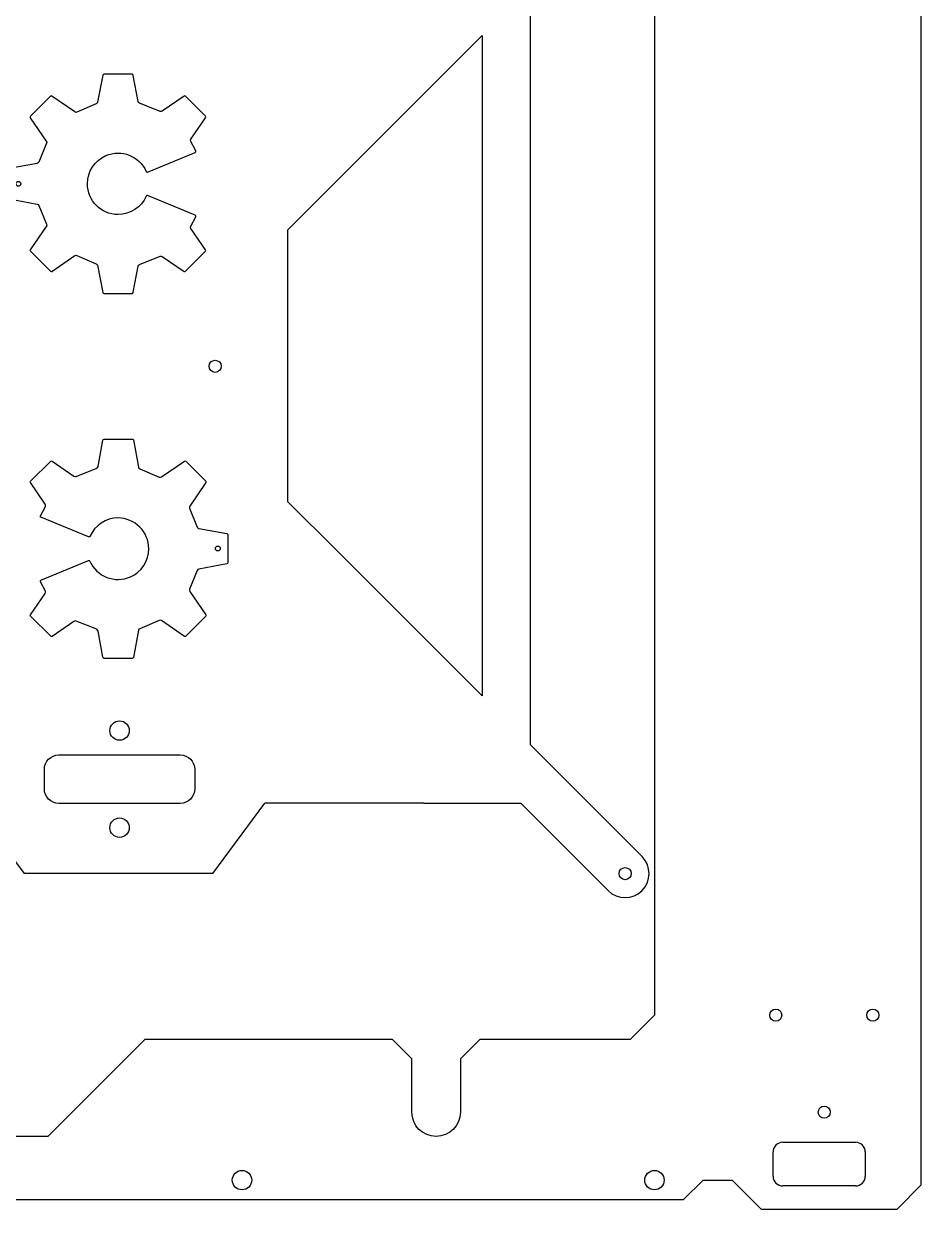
# Model space of a CAD drawing. Header units: inches. Extents: x -77 to 293, y -45 to 325.
# Drawn here: x 107.9 to 293, y -45.1 to 199.1 of the extents above; entities that cross this region are included whole.
import ezdxf

# ---------------------------------------------------------------- set-up
doc = ezdxf.new("R2010")
doc.units = ezdxf.units.IN
doc.header["$MEASUREMENT"] = 0

# ---------------------------------------------------------------- blocks, each defined once
blk = doc.blocks.new('block 9')
at = {"color": 1, "lineweight": 25}
blk.add_open_spline([(150.04, 90.94), (150.04, 90.94), (150.04, 93.83), (150.04, 93.83), (150.04, 93.94), (149.96, 94.04), (149.85, 94.06), (149.85, 94.06), (144.07, 95.13), (144.07, 95.13), (143.92, 95.16), (143.79, 95.27), (143.73, 95.41), (143.73, 95.41), (142.15, 99.28), (142.15, 99.28), (142.09, 99.42), (142.1, 99.59), (142.19, 99.72), (142.19, 99.72), (145.51, 104.55), (145.51, 104.55), (145.57, 104.64), (145.56, 104.76), (145.48, 104.84), (145.48, 104.84), (141.35, 108.96), (141.35, 108.96), (141.28, 109.04), (141.15, 109.05), (141.06, 108.99), (141.06, 108.99), (136.32, 105.74), (136.32, 105.74), (136.19, 105.65), (136.02, 105.63), (135.87, 105.69), (135.87, 105.69), (131.89, 107.4), (131.89, 107.4), (131.75, 107.46), (131.65, 107.58), (131.62, 107.72), (131.62, 107.72), (130.57, 113.34), (130.57, 113.34), (130.54, 113.46), (130.42, 113.54), (130.29, 113.52), (130.29, 113.52), (124.51, 113.52), (124.51, 113.52), (124.39, 113.51), (124.29, 113.4), (124.28, 113.27), (124.28, 113.27), (123.28, 107.89), (123.28, 107.89), (123.25, 107.73), (123.14, 107.6), (122.99, 107.54), (122.99, 107.54), (118.75, 105.84), (118.75, 105.84), (118.61, 105.79), (118.44, 105.8), (118.31, 105.89), (118.31, 105.89), (113.8, 108.99), (113.8, 108.99), (113.71, 109.05), (113.59, 109.04), (113.51, 108.96), (113.51, 108.96), (109.38, 104.84), (109.38, 104.84), (109.3, 104.76), (109.29, 104.64), (109.35, 104.55), (109.35, 104.55), (112.39, 100.13), (112.39, 100.13), (112.48, 99.99), (112.49, 99.8), (112.41, 99.65), (112.41, 99.65), (111.39, 97.73), (111.39, 97.73), (111.33, 97.62), (111.37, 97.48), (111.48, 97.42), (111.49, 97.42), (111.5, 97.41), (111.5, 97.41), (111.5, 97.41), (121.3, 93.36), (121.3, 93.36), (121.41, 93.31), (121.55, 93.36), (121.6, 93.48), (122.6, 95.78), (124.88, 97.27), (127.39, 97.27), (130.89, 97.27), (133.72, 94.43), (133.72, 90.94), (133.72, 88.42), (132.23, 86.15), (129.93, 85.14), (126.73, 83.74), (123, 85.2), (121.6, 88.4), (121.55, 88.51), (121.41, 88.57), (121.3, 88.52), (121.3, 88.52), (111.5, 84.46), (111.5, 84.46), (111.39, 84.42), (111.33, 84.28), (111.38, 84.17), (111.38, 84.16), (111.39, 84.15), (111.39, 84.15), (111.39, 84.15), (112.41, 82.23), (112.41, 82.23), (112.49, 82.08), (112.48, 81.89), (112.39, 81.74), (112.39, 81.74), (109.35, 77.33), (109.35, 77.33), (109.29, 77.24), (109.3, 77.12), (109.38, 77.04), (109.38, 77.04), (113.51, 72.91), (113.51, 72.91), (113.59, 72.83), (113.71, 72.82), (113.8, 72.88), (113.8, 72.88), (118.31, 75.98), (118.31, 75.98), (118.44, 76.07), (118.61, 76.09), (118.75, 76.03), (118.75, 76.03), (122.99, 74.34), (122.99, 74.34), (123.14, 74.28), (123.25, 74.14), (123.28, 73.99), (123.28, 73.99), (124.28, 68.6), (124.28, 68.6), (124.29, 68.47), (124.39, 68.37), (124.51, 68.35), (124.51, 68.35), (130.29, 68.35), (130.29, 68.35), (130.42, 68.34), (130.54, 68.42), (130.57, 68.54), (130.57, 68.54), (131.62, 74.15), (131.62, 74.15), (131.65, 74.3), (131.75, 74.42), (131.89, 74.47), (131.89, 74.47), (135.87, 76.18), (135.87, 76.18), (136.02, 76.25), (136.19, 76.23), (136.32, 76.14), (136.32, 76.14), (141.06, 72.89), (141.06, 72.89), (141.15, 72.82), (141.28, 72.83), (141.35, 72.91), (141.35, 72.91), (145.48, 77.04), (145.48, 77.04), (145.56, 77.12), (145.57, 77.24), (145.51, 77.33), (145.51, 77.33), (142.19, 82.16), (142.19, 82.16), (142.1, 82.29), (142.09, 82.45), (142.15, 82.6), (142.15, 82.6), (143.73, 86.46), (143.73, 86.46), (143.79, 86.61), (143.92, 86.72), (144.07, 86.74), (144.07, 86.74), (149.85, 87.82), (149.85, 87.82), (149.96, 87.84), (150.04, 87.93), (150.04, 88.04), (150.04, 88.04), (150.04, 90.94), (150.04, 90.94)], degree=3, knots=[0, 0, 0, 0, 1, 1, 1, 2, 2, 2, 3, 3, 3, 4, 4, 4, 5, 5, 5, 6, 6, 6, 7, 7, 7, 8, 8, 8, 9, 9, 9, 10, 10, 10, 11, 11, 11, 12, 12, 12, 13, 13, 13, 14, 14, 14, 15, 15, 15, 16, 16, 16, 17, 17, 17, 18, 18, 18, 19, 19, 19, 20, 20, 20, 21, 21, 21, 22, 22, 22, 23, 23, 23, 24, 24, 24, 25, 25, 25, 26, 26, 26, 27, 27, 27, 28, 28, 28, 29, 29, 29, 30, 30, 30, 31, 31, 31, 32, 32, 32, 33, 33, 33, 34, 34, 34, 35, 35, 35, 36, 36, 36, 37, 37, 37, 38, 38, 38, 39, 39, 39, 40, 40, 40, 41, 41, 41, 42, 42, 42, 43, 43, 43, 44, 44, 44, 45, 45, 45, 46, 46, 46, 47, 47, 47, 48, 48, 48, 49, 49, 49, 50, 50, 50, 51, 51, 51, 52, 52, 52, 53, 53, 53, 54, 54, 54, 55, 55, 55, 56, 56, 56, 57, 57, 57, 58, 58, 58, 59, 59, 59, 60, 60, 60, 61, 61, 61, 62, 62, 62, 63, 63, 63, 64, 64, 64, 65, 65, 65, 66, 66, 66, 67, 67, 67, 68, 68, 68, 69, 69, 69, 70, 70, 70, 70], dxfattribs=at)
blk = doc.blocks.new('block 8')
blk.add_blockref('block 9', (0, 0))
blk = doc.blocks.new('block 7')
blk.add_blockref('block 8', (0, 0))
blk = doc.blocks.new('block 6')
blk.add_blockref('block 7', (0, 0))
blk = doc.blocks.new('block 5')
blk.add_blockref('block 6', (0, 0))
blk = doc.blocks.new('block 4')
blk.add_blockref('block 5', (0, 0))
blk = doc.blocks.new('block 3')
blk.add_blockref('block 4', (0, 0))
blk = doc.blocks.new('block 16')
at = {"color": 1, "lineweight": 25}
blk.add_lwpolyline([(212.4, 50.52), (212.4, 206.53)], dxfattribs=at)
blk = doc.blocks.new('block 15')
blk.add_blockref('block 16', (0, 0))
blk = doc.blocks.new('block 14')
blk.add_blockref('block 15', (0, 0))
blk = doc.blocks.new('block 13')
blk.add_blockref('block 14', (0, 0))
blk = doc.blocks.new('block 12')
blk.add_blockref('block 13', (0, 0))
blk = doc.blocks.new('block 11')
blk.add_blockref('block 12', (0, 0))
blk = doc.blocks.new('block 10')
blk.add_blockref('block 11', (0, 0))
blk = doc.blocks.new('block 163')
at = {"color": 1, "lineweight": 25}
blk.add_lwpolyline([(190.4, 38.52), (210.4, 38.52)], dxfattribs=at)
blk = doc.blocks.new('block 162')
blk.add_blockref('block 163', (0, 0))
blk = doc.blocks.new('block 161')
blk.add_blockref('block 162', (0, 0))
blk = doc.blocks.new('block 160')
blk.add_blockref('block 161', (0, 0))
blk = doc.blocks.new('block 159')
blk.add_blockref('block 160', (0, 0))
blk = doc.blocks.new('block 158')
blk.add_blockref('block 159', (0, 0))
blk = doc.blocks.new('block 157')
blk.add_blockref('block 158', (0, 0))
blk = doc.blocks.new('block 170')
at = {"color": 1, "lineweight": 25}
blk.add_lwpolyline([(210.4, 38.52), (228.4, 20.52)], dxfattribs=at)
blk = doc.blocks.new('block 169')
blk.add_blockref('block 170', (0, 0))
blk = doc.blocks.new('block 168')
blk.add_blockref('block 169', (0, 0))
blk = doc.blocks.new('block 167')
blk.add_blockref('block 168', (0, 0))
blk = doc.blocks.new('block 166')
blk.add_blockref('block 167', (0, 0))
blk = doc.blocks.new('block 165')
blk.add_blockref('block 166', (0, 0))
blk = doc.blocks.new('block 164')
blk.add_blockref('block 165', (0, 0))
blk = doc.blocks.new('block 177')
at = {"color": 1, "lineweight": 25}
blk.add_open_spline([(228.4, 20.52), (230.33, 18.59), (233.47, 18.59), (235.4, 20.52), (237.33, 22.45), (237.33, 25.59), (235.4, 27.52)], degree=3, knots=[0, 0, 0, 0, 1, 1, 1, 2, 2, 2, 2], dxfattribs=at)
blk = doc.blocks.new('block 176')
blk.add_blockref('block 177', (0, 0))
blk = doc.blocks.new('block 175')
blk.add_blockref('block 176', (0, 0))
blk = doc.blocks.new('block 174')
blk.add_blockref('block 175', (0, 0))
blk = doc.blocks.new('block 173')
blk.add_blockref('block 174', (0, 0))
blk = doc.blocks.new('block 172')
blk.add_blockref('block 173', (0, 0))
blk = doc.blocks.new('block 171')
blk.add_blockref('block 172', (0, 0))
blk = doc.blocks.new('block 184')
at = {"color": 1, "lineweight": 25}
blk.add_lwpolyline([(235.4, 27.52), (212.4, 50.52)], dxfattribs=at)
blk = doc.blocks.new('block 183')
blk.add_blockref('block 184', (0, 0))
blk = doc.blocks.new('block 182')
blk.add_blockref('block 183', (0, 0))
blk = doc.blocks.new('block 181')
blk.add_blockref('block 182', (0, 0))
blk = doc.blocks.new('block 180')
blk.add_blockref('block 181', (0, 0))
blk = doc.blocks.new('block 179')
blk.add_blockref('block 180', (0, 0))
blk = doc.blocks.new('block 178')
blk.add_blockref('block 179', (0, 0))
blk = doc.blocks.new('block 191')
at = {"color": 1, "lineweight": 25}
blk.add_lwpolyline([(212.4, 50.52), (212.4, 206.53)], dxfattribs=at)
blk = doc.blocks.new('block 190')
blk.add_blockref('block 191', (0, 0))
blk = doc.blocks.new('block 189')
blk.add_blockref('block 190', (0, 0))
blk = doc.blocks.new('block 188')
blk.add_blockref('block 189', (0, 0))
blk = doc.blocks.new('block 187')
blk.add_blockref('block 188', (0, 0))
blk = doc.blocks.new('block 186')
blk.add_blockref('block 187', (0, 0))
blk = doc.blocks.new('block 185')
blk.add_blockref('block 186', (0, 0))
blk = doc.blocks.new('block 198')
at = {"color": 1, "lineweight": 25}
blk.add_lwpolyline([(97.15, 38.52), (108.03, 24.02)], dxfattribs=at)
blk = doc.blocks.new('block 197')
blk.add_blockref('block 198', (0, 0))
blk = doc.blocks.new('block 196')
blk.add_blockref('block 197', (0, 0))
blk = doc.blocks.new('block 195')
blk.add_blockref('block 196', (0, 0))
blk = doc.blocks.new('block 194')
blk.add_blockref('block 195', (0, 0))
blk = doc.blocks.new('block 193')
blk.add_blockref('block 194', (0, 0))
blk = doc.blocks.new('block 192')
blk.add_blockref('block 193', (0, 0))
blk = doc.blocks.new('block 205')
at = {"color": 1, "lineweight": 25}
blk.add_lwpolyline([(146.9, 24.02), (108.03, 24.02)], dxfattribs=at)
blk = doc.blocks.new('block 204')
blk.add_blockref('block 205', (0, 0))
blk = doc.blocks.new('block 203')
blk.add_blockref('block 204', (0, 0))
blk = doc.blocks.new('block 202')
blk.add_blockref('block 203', (0, 0))
blk = doc.blocks.new('block 201')
blk.add_blockref('block 202', (0, 0))
blk = doc.blocks.new('block 200')
blk.add_blockref('block 201', (0, 0))
blk = doc.blocks.new('block 199')
blk.add_blockref('block 200', (0, 0))
blk = doc.blocks.new('block 212')
at = {"color": 1, "lineweight": 25}
blk.add_lwpolyline([(190.4, 38.52), (157.65, 38.52)], dxfattribs=at)
blk = doc.blocks.new('block 211')
blk.add_blockref('block 212', (0, 0))
blk = doc.blocks.new('block 210')
blk.add_blockref('block 211', (0, 0))
blk = doc.blocks.new('block 209')
blk.add_blockref('block 210', (0, 0))
blk = doc.blocks.new('block 208')
blk.add_blockref('block 209', (0, 0))
blk = doc.blocks.new('block 207')
blk.add_blockref('block 208', (0, 0))
blk = doc.blocks.new('block 206')
blk.add_blockref('block 207', (0, 0))
blk = doc.blocks.new('block 226')
at = {"color": 1, "lineweight": 25}
blk.add_lwpolyline([(146.9, 24.02), (157.65, 38.52)], dxfattribs=at)
blk = doc.blocks.new('block 225')
blk.add_blockref('block 226', (0, 0))
blk = doc.blocks.new('block 224')
blk.add_blockref('block 225', (0, 0))
blk = doc.blocks.new('block 223')
blk.add_blockref('block 224', (0, 0))
blk = doc.blocks.new('block 222')
blk.add_blockref('block 223', (0, 0))
blk = doc.blocks.new('block 221')
blk.add_blockref('block 222', (0, 0))
blk = doc.blocks.new('block 220')
blk.add_blockref('block 221', (0, 0))
blk = doc.blocks.new('block 247')
at = {"color": 1, "lineweight": 25}
blk.add_open_spline([(112.21, 45.48), (112.21, 45.48), (112.21, 41.48), (112.21, 41.48), (112.21, 39.83), (113.55, 38.48), (115.21, 38.48), (115.21, 38.48), (140.21, 38.48), (140.21, 38.48), (141.86, 38.48), (143.21, 39.83), (143.21, 41.48), (143.21, 41.48), (143.21, 45.48), (143.21, 45.48), (143.21, 47.14), (141.86, 48.48), (140.21, 48.48), (140.21, 48.48), (115.21, 48.48), (115.21, 48.48), (113.55, 48.48), (112.21, 47.14), (112.21, 45.48)], degree=3, knots=[0, 0, 0, 0, 1, 1, 1, 2, 2, 2, 3, 3, 3, 4, 4, 4, 5, 5, 5, 6, 6, 6, 7, 7, 7, 8, 8, 8, 8], dxfattribs=at)
blk = doc.blocks.new('block 246')
blk.add_blockref('block 247', (0, 0))
blk = doc.blocks.new('block 245')
blk.add_blockref('block 246', (0, 0))
blk = doc.blocks.new('block 244')
blk.add_blockref('block 245', (0, 0))
blk = doc.blocks.new('block 243')
blk.add_blockref('block 244', (0, 0))
blk = doc.blocks.new('block 242')
blk.add_blockref('block 243', (0, 0))
blk = doc.blocks.new('block 241')
blk.add_blockref('block 242', (0, 0))
blk = doc.blocks.new('block 261')
at = {"color": 1, "lineweight": 25}
blk.add_open_spline([(231.9, 22.77), (232.59, 22.77), (233.15, 23.33), (233.15, 24.02), (233.15, 24.71), (232.59, 25.27), (231.9, 25.27), (231.21, 25.27), (230.65, 24.71), (230.65, 24.02), (230.65, 23.33), (231.21, 22.77), (231.9, 22.77)], degree=3, knots=[0, 0, 0, 0, 1, 1, 1, 2, 2, 2, 3, 3, 3, 4, 4, 4, 4], dxfattribs=at)
blk = doc.blocks.new('block 260')
blk.add_blockref('block 261', (0, 0))
blk = doc.blocks.new('block 259')
blk.add_blockref('block 260', (0, 0))
blk = doc.blocks.new('block 258')
blk.add_blockref('block 259', (0, 0))
blk = doc.blocks.new('block 257')
blk.add_blockref('block 258', (0, 0))
blk = doc.blocks.new('block 256')
blk.add_blockref('block 257', (0, 0))
blk = doc.blocks.new('block 255')
blk.add_blockref('block 256', (0, 0))
blk = doc.blocks.new('block 268')
at = {"color": 1, "lineweight": 25}
blk.add_open_spline([(147.4, 127.27), (148.09, 127.27), (148.65, 127.83), (148.65, 128.52), (148.65, 129.21), (148.09, 129.77), (147.4, 129.77), (146.71, 129.77), (146.15, 129.21), (146.15, 128.52), (146.15, 127.83), (146.71, 127.27), (147.4, 127.27)], degree=3, knots=[0, 0, 0, 0, 1, 1, 1, 2, 2, 2, 3, 3, 3, 4, 4, 4, 4], dxfattribs=at)
blk = doc.blocks.new('block 267')
blk.add_blockref('block 268', (0, 0))
blk = doc.blocks.new('block 266')
blk.add_blockref('block 267', (0, 0))
blk = doc.blocks.new('block 265')
blk.add_blockref('block 266', (0, 0))
blk = doc.blocks.new('block 264')
blk.add_blockref('block 265', (0, 0))
blk = doc.blocks.new('block 263')
blk.add_blockref('block 264', (0, 0))
blk = doc.blocks.new('block 262')
blk.add_blockref('block 263', (0, 0))
blk = doc.blocks.new('block 298')
at = {"color": 7, "lineweight": 25}
blk.add_open_spline([(127.71, 35.48), (126.6, 35.48), (125.71, 34.59), (125.71, 33.48), (125.71, 32.38), (126.6, 31.48), (127.71, 31.48), (128.81, 31.48), (129.71, 32.38), (129.71, 33.48), (129.71, 34.59), (128.81, 35.48), (127.71, 35.48)], degree=3, knots=[0, 0, 0, 0, 1, 1, 1, 2, 2, 2, 3, 3, 3, 4, 4, 4, 4], dxfattribs=at)
blk = doc.blocks.new('block 297')
blk.add_blockref('block 298', (0, 0))
blk = doc.blocks.new('block 296')
blk.add_blockref('block 297', (0, 0))
blk = doc.blocks.new('block 295')
blk.add_blockref('block 296', (0, 0))
blk = doc.blocks.new('block 294')
blk.add_blockref('block 295', (0, 0))
blk = doc.blocks.new('block 293')
blk.add_blockref('block 294', (0, 0))
blk = doc.blocks.new('block 292')
blk.add_blockref('block 293', (0, 0))
blk = doc.blocks.new('block 305')
at = {"color": 7, "lineweight": 25}
blk.add_open_spline([(127.71, 55.48), (126.6, 55.48), (125.71, 54.59), (125.71, 53.48), (125.71, 52.38), (126.6, 51.48), (127.71, 51.48), (128.81, 51.48), (129.71, 52.38), (129.71, 53.48), (129.71, 54.59), (128.81, 55.48), (127.71, 55.48)], degree=3, knots=[0, 0, 0, 0, 1, 1, 1, 2, 2, 2, 3, 3, 3, 4, 4, 4, 4], dxfattribs=at)
blk = doc.blocks.new('block 304')
blk.add_blockref('block 305', (0, 0))
blk = doc.blocks.new('block 303')
blk.add_blockref('block 304', (0, 0))
blk = doc.blocks.new('block 302')
blk.add_blockref('block 303', (0, 0))
blk = doc.blocks.new('block 301')
blk.add_blockref('block 302', (0, 0))
blk = doc.blocks.new('block 300')
blk.add_blockref('block 301', (0, 0))
blk = doc.blocks.new('block 299')
blk.add_blockref('block 300', (0, 0))
blk = doc.blocks.new('block 291')
for name in ['block 299', 'block 292']:
    blk.add_blockref(name, (0, 0))
blk = doc.blocks.new('block 290')
blk.add_blockref('block 291', (0, 0))
blk = doc.blocks.new('block 345')
at = {"color": 1, "lineweight": 25}
blk.add_open_spline([(104.76, 166.11), (104.76, 166.11), (104.76, 169), (104.76, 169), (104.76, 169.11), (104.84, 169.21), (104.95, 169.23), (104.95, 169.23), (110.73, 170.3), (110.73, 170.3), (110.88, 170.33), (111.01, 170.44), (111.07, 170.59), (111.07, 170.59), (112.66, 174.45), (112.66, 174.45), (112.72, 174.59), (112.7, 174.76), (112.61, 174.89), (112.61, 174.89), (109.29, 179.72), (109.29, 179.72), (109.23, 179.81), (109.24, 179.93), (109.32, 180.01), (109.32, 180.01), (113.45, 184.13), (113.45, 184.13), (113.52, 184.21), (113.65, 184.22), (113.74, 184.16), (113.74, 184.16), (118.48, 180.91), (118.48, 180.91), (118.61, 180.82), (118.78, 180.8), (118.93, 180.86), (118.93, 180.86), (122.91, 182.57), (122.91, 182.57), (123.05, 182.63), (123.15, 182.75), (123.18, 182.9), (123.18, 182.9), (124.23, 188.51), (124.23, 188.51), (124.27, 188.63), (124.39, 188.71), (124.51, 188.69), (124.51, 188.69), (130.29, 188.69), (130.29, 188.69), (130.42, 188.68), (130.51, 188.57), (130.52, 188.45), (130.52, 188.45), (131.53, 183.06), (131.53, 183.06), (131.56, 182.9), (131.66, 182.77), (131.81, 182.71), (131.81, 182.71), (136.05, 181.02), (136.05, 181.02), (136.19, 180.96), (136.36, 180.98), (136.49, 181.06), (136.49, 181.06), (141, 184.16), (141, 184.16), (141.09, 184.22), (141.22, 184.21), (141.29, 184.13), (141.29, 184.13), (145.42, 180.01), (145.42, 180.01), (145.5, 179.93), (145.51, 179.81), (145.45, 179.72), (145.45, 179.72), (142.41, 175.3), (142.41, 175.3), (142.32, 175.16), (142.31, 174.97), (142.39, 174.82), (142.39, 174.82), (143.41, 172.9), (143.41, 172.9), (143.42, 172.89), (143.42, 172.89), (143.42, 172.88), (143.47, 172.76), (143.41, 172.63), (143.3, 172.58), (143.3, 172.58), (133.5, 168.53), (133.5, 168.53), (133.39, 168.48), (133.25, 168.53), (133.21, 168.65), (131.8, 171.85), (128.07, 173.31), (124.87, 171.91), (122.57, 170.9), (121.08, 168.62), (121.08, 166.11), (121.08, 162.61), (123.91, 159.78), (127.41, 159.78), (129.92, 159.78), (132.2, 161.27), (133.21, 163.57), (133.25, 163.68), (133.39, 163.74), (133.5, 163.69), (133.5, 163.69), (143.3, 159.64), (143.3, 159.64), (143.3, 159.63), (143.31, 159.63), (143.32, 159.63), (143.43, 159.57), (143.47, 159.43), (143.41, 159.32), (143.41, 159.32), (142.39, 157.4), (142.39, 157.4), (142.31, 157.25), (142.32, 157.06), (142.41, 156.92), (142.41, 156.92), (145.45, 152.5), (145.45, 152.5), (145.51, 152.41), (145.5, 152.29), (145.42, 152.21), (145.42, 152.21), (141.29, 148.08), (141.29, 148.08), (141.22, 148.01), (141.09, 147.99), (141, 148.06), (141, 148.06), (136.49, 151.15), (136.49, 151.15), (136.36, 151.24), (136.19, 151.26), (136.05, 151.2), (136.05, 151.2), (131.81, 149.51), (131.81, 149.51), (131.66, 149.45), (131.56, 149.32), (131.53, 149.16), (131.53, 149.16), (130.52, 143.77), (130.52, 143.77), (130.51, 143.64), (130.42, 143.54), (130.29, 143.53), (130.29, 143.53), (124.51, 143.53), (124.51, 143.53), (124.39, 143.51), (124.27, 143.59), (124.23, 143.71), (124.23, 143.71), (123.18, 149.32), (123.18, 149.32), (123.15, 149.47), (123.05, 149.59), (122.91, 149.65), (122.91, 149.65), (118.93, 151.35), (118.93, 151.35), (118.78, 151.42), (118.61, 151.4), (118.48, 151.31), (118.48, 151.31), (113.74, 148.06), (113.74, 148.06), (113.65, 147.99), (113.52, 148.01), (113.45, 148.08), (113.45, 148.08), (109.32, 152.21), (109.32, 152.21), (109.24, 152.29), (109.23, 152.41), (109.29, 152.5), (109.29, 152.5), (112.61, 157.33), (112.61, 157.33), (112.7, 157.46), (112.72, 157.62), (112.66, 157.77), (112.66, 157.77), (111.07, 161.63), (111.07, 161.63), (111.01, 161.78), (110.88, 161.89), (110.73, 161.92), (110.73, 161.92), (104.95, 162.99), (104.95, 162.99), (104.84, 163.01), (104.76, 163.1), (104.76, 163.21), (104.76, 163.21), (104.76, 166.11), (104.76, 166.11)], degree=3, knots=[0, 0, 0, 0, 1, 1, 1, 2, 2, 2, 3, 3, 3, 4, 4, 4, 5, 5, 5, 6, 6, 6, 7, 7, 7, 8, 8, 8, 9, 9, 9, 10, 10, 10, 11, 11, 11, 12, 12, 12, 13, 13, 13, 14, 14, 14, 15, 15, 15, 16, 16, 16, 17, 17, 17, 18, 18, 18, 19, 19, 19, 20, 20, 20, 21, 21, 21, 22, 22, 22, 23, 23, 23, 24, 24, 24, 25, 25, 25, 26, 26, 26, 27, 27, 27, 28, 28, 28, 29, 29, 29, 30, 30, 30, 31, 31, 31, 32, 32, 32, 33, 33, 33, 34, 34, 34, 35, 35, 35, 36, 36, 36, 37, 37, 37, 38, 38, 38, 39, 39, 39, 40, 40, 40, 41, 41, 41, 42, 42, 42, 43, 43, 43, 44, 44, 44, 45, 45, 45, 46, 46, 46, 47, 47, 47, 48, 48, 48, 49, 49, 49, 50, 50, 50, 51, 51, 51, 52, 52, 52, 53, 53, 53, 54, 54, 54, 55, 55, 55, 56, 56, 56, 57, 57, 57, 58, 58, 58, 59, 59, 59, 60, 60, 60, 61, 61, 61, 62, 62, 62, 63, 63, 63, 64, 64, 64, 65, 65, 65, 66, 66, 66, 67, 67, 67, 68, 68, 68, 69, 69, 69, 70, 70, 70, 70], dxfattribs=at)
blk = doc.blocks.new('block 344')
blk.add_blockref('block 345', (0, 0))
blk = doc.blocks.new('block 343')
blk.add_blockref('block 344', (0, 0))
blk = doc.blocks.new('block 342')
blk.add_blockref('block 343', (0, 0))
blk = doc.blocks.new('block 341')
blk.add_blockref('block 342', (0, 0))
blk = doc.blocks.new('block 340')
blk.add_blockref('block 341', (0, 0))
blk = doc.blocks.new('block 339')
blk.add_blockref('block 340', (0, 0))
blk = doc.blocks.new('block 352')
at = {"color": 1, "lineweight": 25}
blk.add_open_spline([(106.85, 165.61), (107.13, 165.61), (107.35, 165.83), (107.35, 166.11), (107.35, 166.39), (107.13, 166.61), (106.85, 166.61), (106.57, 166.61), (106.35, 166.39), (106.35, 166.11), (106.35, 165.83), (106.57, 165.61), (106.85, 165.61)], degree=3, knots=[0, 0, 0, 0, 1, 1, 1, 2, 2, 2, 3, 3, 3, 4, 4, 4, 4], dxfattribs=at)
blk = doc.blocks.new('block 351')
blk.add_blockref('block 352', (0, 0))
blk = doc.blocks.new('block 350')
blk.add_blockref('block 351', (0, 0))
blk = doc.blocks.new('block 349')
blk.add_blockref('block 350', (0, 0))
blk = doc.blocks.new('block 348')
blk.add_blockref('block 349', (0, 0))
blk = doc.blocks.new('block 347')
blk.add_blockref('block 348', (0, 0))
blk = doc.blocks.new('block 346')
blk.add_blockref('block 347', (0, 0))
blk = doc.blocks.new('block 338')
for name in ['block 339', 'block 346']:
    blk.add_blockref(name, (0, 0))
blk = doc.blocks.new('block 359')
at = {"color": 1, "lineweight": 25}
blk.add_open_spline([(147.95, 90.5), (148.23, 90.5), (148.45, 90.72), (148.45, 91), (148.45, 91.27), (148.23, 91.5), (147.95, 91.5), (147.67, 91.5), (147.45, 91.27), (147.45, 91), (147.45, 90.72), (147.67, 90.5), (147.95, 90.5)], degree=3, knots=[0, 0, 0, 0, 1, 1, 1, 2, 2, 2, 3, 3, 3, 4, 4, 4, 4], dxfattribs=at)
blk = doc.blocks.new('block 358')
blk.add_blockref('block 359', (0, 0))
blk = doc.blocks.new('block 357')
blk.add_blockref('block 358', (0, 0))
blk = doc.blocks.new('block 356')
blk.add_blockref('block 357', (0, 0))
blk = doc.blocks.new('block 355')
blk.add_blockref('block 356', (0, 0))
blk = doc.blocks.new('block 354')
blk.add_blockref('block 355', (0, 0))
blk = doc.blocks.new('block 353')
blk.add_blockref('block 354', (0, 0))
blk = doc.blocks.new('block 391')
at = {"color": 1, "lineweight": 25}
blk.add_lwpolyline([(174.41, 88.62), (172.41, 90.61), (162.41, 100.62), (162.41, 156.63)], dxfattribs=at)
blk = doc.blocks.new('block 390')
blk.add_blockref('block 391', (0, 0))
blk = doc.blocks.new('block 389')
blk.add_blockref('block 390', (0, 0))
blk = doc.blocks.new('block 388')
blk.add_blockref('block 389', (0, 0))
blk = doc.blocks.new('block 387')
blk.add_blockref('block 388', (0, 0))
blk = doc.blocks.new('block 386')
blk.add_blockref('block 387', (0, 0))
blk = doc.blocks.new('block 397')
at = {"color": 1, "lineweight": 25}
blk.add_lwpolyline([(202.41, 196.63), (202.41, 60.61)], dxfattribs=at)
blk = doc.blocks.new('block 396')
blk.add_blockref('block 397', (0, 0))
blk = doc.blocks.new('block 395')
blk.add_blockref('block 396', (0, 0))
blk = doc.blocks.new('block 394')
blk.add_blockref('block 395', (0, 0))
blk = doc.blocks.new('block 393')
blk.add_blockref('block 394', (0, 0))
blk = doc.blocks.new('block 392')
blk.add_blockref('block 393', (0, 0))
blk = doc.blocks.new('block 403')
at = {"color": 1, "lineweight": 25}
blk.add_lwpolyline([(202.41, 60.61), (174.41, 88.62)], dxfattribs=at)
blk = doc.blocks.new('block 402')
blk.add_blockref('block 403', (0, 0))
blk = doc.blocks.new('block 401')
blk.add_blockref('block 402', (0, 0))
blk = doc.blocks.new('block 400')
blk.add_blockref('block 401', (0, 0))
blk = doc.blocks.new('block 399')
blk.add_blockref('block 400', (0, 0))
blk = doc.blocks.new('block 398')
blk.add_blockref('block 399', (0, 0))
blk = doc.blocks.new('block 409')
at = {"color": 1, "lineweight": 25}
blk.add_lwpolyline([(202.41, 196.63), (162.41, 156.63)], dxfattribs=at)
blk = doc.blocks.new('block 408')
blk.add_blockref('block 409', (0, 0))
blk = doc.blocks.new('block 407')
blk.add_blockref('block 408', (0, 0))
blk = doc.blocks.new('block 406')
blk.add_blockref('block 407', (0, 0))
blk = doc.blocks.new('block 405')
blk.add_blockref('block 406', (0, 0))
blk = doc.blocks.new('block 404')
blk.add_blockref('block 405', (0, 0))
blk = doc.blocks.new('block 385')
for name in ['block 404', 'block 392', 'block 386', 'block 398']:
    blk.add_blockref(name, (0, 0))
blk = doc.blocks.new('block 2')
for name in ['block 10', 'block 185', 'block 385', 'block 338', 'block 262', 'block 3', 'block 353', 'block 290', 'block 178', 'block 241', 'block 192', 'block 220', 'block 206', 'block 157', 'block 164', 'block 171', 'block 255', 'block 199']:
    blk.add_blockref(name, (0, 0))
blk = doc.blocks.new('block 456')
at = {"color": 7, "lineweight": 25}
blk.add_lwpolyline([(243.96, -43.12), (248, -39.12), (253.98, -39.12), (259.96, -45.12), (287.95, -45.12), (292.95, -40.12), (292.95, 319.88), (287.95, 324.88), (-72.05, 324.88), (-77.05, 319.88), (-77.05, -40.32), (-72.05, -45.12), (-43.98, -45.03), (-38.1, -39.12), (-32.01, -39.12), (-28, -43.13), (243.96, -43.12)], dxfattribs=at)
blk = doc.blocks.new('block 455')
blk.add_blockref('block 456', (0, 0))
blk = doc.blocks.new('block 454')
blk.add_blockref('block 455', (0, 0))
blk = doc.blocks.new('block 453')
blk.add_blockref('block 454', (0, 0))
blk = doc.blocks.new('block 452')
blk.add_blockref('block 453', (0, 0))
blk = doc.blocks.new('block 451')
blk.add_blockref('block 452', (0, 0))
blk = doc.blocks.new('block 450')
blk.add_blockref('block 451', (0, 0))
blk = doc.blocks.new('block 470')
at = {"color": 7, "lineweight": 25}
blk.add_open_spline([(239.95, -39.12), (239.95, -38.02), (239.05, -37.12), (237.95, -37.12), (236.85, -37.12), (235.95, -38.02), (235.95, -39.12), (235.95, -40.23), (236.85, -41.12), (237.95, -41.12), (239.05, -41.12), (239.95, -40.23), (239.95, -39.12)], degree=3, knots=[0, 0, 0, 0, 1, 1, 1, 2, 2, 2, 3, 3, 3, 4, 4, 4, 4], dxfattribs=at)
blk = doc.blocks.new('block 469')
blk.add_blockref('block 470', (0, 0))
blk = doc.blocks.new('block 468')
blk.add_blockref('block 469', (0, 0))
blk = doc.blocks.new('block 467')
blk.add_blockref('block 468', (0, 0))
blk = doc.blocks.new('block 466')
blk.add_blockref('block 467', (0, 0))
blk = doc.blocks.new('block 465')
blk.add_blockref('block 466', (0, 0))
blk = doc.blocks.new('block 464')
blk.add_blockref('block 465', (0, 0))
blk = doc.blocks.new('block 477')
at = {"color": 7, "lineweight": 25}
blk.add_open_spline([(154.95, -39.12), (154.95, -38.02), (154.05, -37.12), (152.95, -37.12), (151.85, -37.12), (150.95, -38.02), (150.95, -39.12), (150.95, -40.23), (151.85, -41.12), (152.95, -41.12), (154.05, -41.12), (154.95, -40.23), (154.95, -39.12)], degree=3, knots=[0, 0, 0, 0, 1, 1, 1, 2, 2, 2, 3, 3, 3, 4, 4, 4, 4], dxfattribs=at)
blk = doc.blocks.new('block 476')
blk.add_blockref('block 477', (0, 0))
blk = doc.blocks.new('block 475')
blk.add_blockref('block 476', (0, 0))
blk = doc.blocks.new('block 474')
blk.add_blockref('block 475', (0, 0))
blk = doc.blocks.new('block 473')
blk.add_blockref('block 474', (0, 0))
blk = doc.blocks.new('block 472')
blk.add_blockref('block 473', (0, 0))
blk = doc.blocks.new('block 471')
blk.add_blockref('block 472', (0, 0))
blk = doc.blocks.new('block 491')
at = {"color": 7, "lineweight": 25}
blk.add_open_spline([(27.95, -25.12), (27.95, -25.12), (27.95, -14.12), (27.95, -14.12), (27.95, -14.12), (31.95, -10.12), (31.95, -10.12), (31.95, -10.12), (82.95, -10.12), (82.95, -10.12), (82.95, -10.12), (102.95, -30.12), (102.95, -30.12), (102.95, -30.12), (112.95, -30.12), (112.95, -30.12), (112.95, -30.12), (132.95, -10.12), (132.95, -10.12), (132.95, -10.12), (183.95, -10.12), (183.95, -10.12), (183.95, -10.12), (187.95, -14.12), (187.95, -14.12), (187.95, -14.12), (187.95, -25.12), (187.95, -25.12), (187.95, -27.88), (190.19, -30.12), (192.95, -30.12), (195.71, -30.12), (197.95, -27.88), (197.95, -25.12), (197.95, -25.12), (197.95, -14.12), (197.95, -14.12), (197.95, -14.12), (201.95, -10.12), (201.95, -10.12), (201.95, -10.12), (232.95, -10.12), (232.95, -10.12), (232.95, -10.12), (237.95, -5.12), (237.95, -5.12), (237.95, -5.12), (237.95, 279.88), (237.95, 279.88), (237.95, 279.88), (232.95, 284.88), (232.95, 284.88), (232.95, 284.88), (-17.05, 284.88), (-17.05, 284.88), (-17.05, 284.88), (-22.05, 279.88), (-22.05, 279.88), (-22.05, 279.88), (-22.05, -5.12), (-22.05, -5.12), (-22.05, -5.12), (-17.05, -10.12), (-17.05, -10.12), (-17.05, -10.12), (13.95, -10.12), (13.95, -10.12), (13.95, -10.12), (17.95, -14.12), (17.95, -14.12), (17.95, -14.12), (17.95, -25.12), (17.95, -25.12), (17.95, -27.88), (20.19, -30.12), (22.95, -30.12), (25.71, -30.12), (27.95, -27.88), (27.95, -25.12)], degree=3, knots=[0, 0, 0, 0, 1, 1, 1, 2, 2, 2, 3, 3, 3, 4, 4, 4, 5, 5, 5, 6, 6, 6, 7, 7, 7, 8, 8, 8, 9, 9, 9, 10, 10, 10, 11, 11, 11, 12, 12, 12, 13, 13, 13, 14, 14, 14, 15, 15, 15, 16, 16, 16, 17, 17, 17, 18, 18, 18, 19, 19, 19, 20, 20, 20, 21, 21, 21, 22, 22, 22, 23, 23, 23, 24, 24, 24, 25, 25, 25, 26, 26, 26, 26], dxfattribs=at)
blk = doc.blocks.new('block 490')
blk.add_blockref('block 491', (0, 0))
blk = doc.blocks.new('block 489')
blk.add_blockref('block 490', (0, 0))
blk = doc.blocks.new('block 488')
blk.add_blockref('block 489', (0, 0))
blk = doc.blocks.new('block 487')
blk.add_blockref('block 488', (0, 0))
blk = doc.blocks.new('block 486')
blk.add_blockref('block 487', (0, 0))
blk = doc.blocks.new('block 485')
blk.add_blockref('block 486', (0, 0))
blk = doc.blocks.new('block 568')
at = {"color": 7, "lineweight": 25}
blk.add_open_spline([(264.2, -5.12), (264.2, -4.43), (263.64, -3.87), (262.95, -3.87), (262.26, -3.87), (261.7, -4.43), (261.7, -5.12), (261.7, -5.81), (262.26, -6.37), (262.95, -6.37), (263.64, -6.37), (264.2, -5.81), (264.2, -5.12)], degree=3, knots=[0, 0, 0, 0, 1, 1, 1, 2, 2, 2, 3, 3, 3, 4, 4, 4, 4], dxfattribs=at)
blk = doc.blocks.new('block 567')
blk.add_blockref('block 568', (0, 0))
blk = doc.blocks.new('block 566')
blk.add_blockref('block 567', (0, 0))
blk = doc.blocks.new('block 565')
blk.add_blockref('block 566', (0, 0))
blk = doc.blocks.new('block 564')
blk.add_blockref('block 565', (0, 0))
blk = doc.blocks.new('block 563')
blk.add_blockref('block 564', (0, 0))
blk = doc.blocks.new('block 562')
blk.add_blockref('block 563', (0, 0))
blk = doc.blocks.new('block 575')
at = {"color": 7, "lineweight": 25}
blk.add_open_spline([(284.2, -5.12), (284.2, -4.43), (283.64, -3.87), (282.95, -3.87), (282.26, -3.87), (281.7, -4.43), (281.7, -5.12), (281.7, -5.81), (282.26, -6.37), (282.95, -6.37), (283.64, -6.37), (284.2, -5.81), (284.2, -5.12)], degree=3, knots=[0, 0, 0, 0, 1, 1, 1, 2, 2, 2, 3, 3, 3, 4, 4, 4, 4], dxfattribs=at)
blk = doc.blocks.new('block 574')
blk.add_blockref('block 575', (0, 0))
blk = doc.blocks.new('block 573')
blk.add_blockref('block 574', (0, 0))
blk = doc.blocks.new('block 572')
blk.add_blockref('block 573', (0, 0))
blk = doc.blocks.new('block 571')
blk.add_blockref('block 572', (0, 0))
blk = doc.blocks.new('block 570')
blk.add_blockref('block 571', (0, 0))
blk = doc.blocks.new('block 569')
blk.add_blockref('block 570', (0, 0))
blk = doc.blocks.new('block 582')
at = {"color": 7, "lineweight": 25}
blk.add_open_spline([(274.2, -25.12), (274.2, -24.43), (273.64, -23.87), (272.95, -23.87), (272.26, -23.87), (271.7, -24.43), (271.7, -25.12), (271.7, -25.81), (272.26, -26.37), (272.95, -26.37), (273.64, -26.37), (274.2, -25.81), (274.2, -25.12)], degree=3, knots=[0, 0, 0, 0, 1, 1, 1, 2, 2, 2, 3, 3, 3, 4, 4, 4, 4], dxfattribs=at)
blk = doc.blocks.new('block 581')
blk.add_blockref('block 582', (0, 0))
blk = doc.blocks.new('block 580')
blk.add_blockref('block 581', (0, 0))
blk = doc.blocks.new('block 579')
blk.add_blockref('block 580', (0, 0))
blk = doc.blocks.new('block 578')
blk.add_blockref('block 579', (0, 0))
blk = doc.blocks.new('block 577')
blk.add_blockref('block 578', (0, 0))
blk = doc.blocks.new('block 576')
blk.add_blockref('block 577', (0, 0))
blk = doc.blocks.new('block 449')
for name in ['block 450', 'block 485', 'block 562', 'block 569', 'block 576', 'block 471', 'block 464']:
    blk.add_blockref(name, (0, 0))
blk = doc.blocks.new('block 627')
at = {"color": 7, "lineweight": 25}
blk.add_open_spline([(264.4, -31.32), (263.3, -31.32), (262.4, -32.22), (262.4, -33.32)], degree=3, dxfattribs=at)
blk = doc.blocks.new('block 626')
blk.add_blockref('block 627', (0, 0))
blk = doc.blocks.new('block 625')
blk.add_blockref('block 626', (0, 0))
blk = doc.blocks.new('block 624')
blk.add_blockref('block 625', (0, 0))
blk = doc.blocks.new('block 631')
at = {"color": 7, "lineweight": 25}
blk.add_lwpolyline([(262.4, -38.32), (262.4, -33.32)], dxfattribs=at)
blk = doc.blocks.new('block 630')
blk.add_blockref('block 631', (0, 0))
blk = doc.blocks.new('block 629')
blk.add_blockref('block 630', (0, 0))
blk = doc.blocks.new('block 628')
blk.add_blockref('block 629', (0, 0))
blk = doc.blocks.new('block 635')
at = {"color": 7, "lineweight": 25}
blk.add_open_spline([(262.4, -38.32), (262.4, -39.42), (263.3, -40.32), (264.4, -40.32)], degree=3, dxfattribs=at)
blk = doc.blocks.new('block 634')
blk.add_blockref('block 635', (0, 0))
blk = doc.blocks.new('block 633')
blk.add_blockref('block 634', (0, 0))
blk = doc.blocks.new('block 632')
blk.add_blockref('block 633', (0, 0))
blk = doc.blocks.new('block 639')
at = {"color": 7, "lineweight": 25}
blk.add_lwpolyline([(279.4, -40.32), (264.4, -40.32)], dxfattribs=at)
blk = doc.blocks.new('block 638')
blk.add_blockref('block 639', (0, 0))
blk = doc.blocks.new('block 637')
blk.add_blockref('block 638', (0, 0))
blk = doc.blocks.new('block 636')
blk.add_blockref('block 637', (0, 0))
blk = doc.blocks.new('block 643')
at = {"color": 7, "lineweight": 25}
blk.add_open_spline([(279.4, -40.32), (280.5, -40.32), (281.4, -39.42), (281.4, -38.32)], degree=3, dxfattribs=at)
blk = doc.blocks.new('block 642')
blk.add_blockref('block 643', (0, 0))
blk = doc.blocks.new('block 641')
blk.add_blockref('block 642', (0, 0))
blk = doc.blocks.new('block 640')
blk.add_blockref('block 641', (0, 0))
blk = doc.blocks.new('block 647')
at = {"color": 7, "lineweight": 25}
blk.add_lwpolyline([(281.4, -33.32), (281.4, -38.32)], dxfattribs=at)
blk = doc.blocks.new('block 646')
blk.add_blockref('block 647', (0, 0))
blk = doc.blocks.new('block 645')
blk.add_blockref('block 646', (0, 0))
blk = doc.blocks.new('block 644')
blk.add_blockref('block 645', (0, 0))
blk = doc.blocks.new('block 651')
at = {"color": 7, "lineweight": 25}
blk.add_open_spline([(281.4, -33.32), (281.4, -32.22), (280.5, -31.32), (279.4, -31.32)], degree=3, dxfattribs=at)
blk = doc.blocks.new('block 650')
blk.add_blockref('block 651', (0, 0))
blk = doc.blocks.new('block 649')
blk.add_blockref('block 650', (0, 0))
blk = doc.blocks.new('block 648')
blk.add_blockref('block 649', (0, 0))
blk = doc.blocks.new('block 655')
at = {"color": 7, "lineweight": 25}
blk.add_lwpolyline([(264.4, -31.32), (279.4, -31.32)], dxfattribs=at)
blk = doc.blocks.new('block 654')
blk.add_blockref('block 655', (0, 0))
blk = doc.blocks.new('block 653')
blk.add_blockref('block 654', (0, 0))
blk = doc.blocks.new('block 652')
blk.add_blockref('block 653', (0, 0))
blk = doc.blocks.new('block 623')
for name in ['block 624', 'block 652', 'block 648', 'block 628', 'block 644', 'block 632', 'block 640', 'block 636']:
    blk.add_blockref(name, (0, 0))
blk = doc.blocks.new('block 448')
for name in ['block 449', 'block 623']:
    blk.add_blockref(name, (0, 0))
blk = doc.blocks.new('block 447')
blk.add_blockref('block 448', (0, 0))

msp = doc.modelspace()

# ---------------------------------------------------------------- block references
for name in ['block 447', 'block 2']:
    msp.add_blockref(name, (0, 0))

doc.saveas('drawing.dxf')
